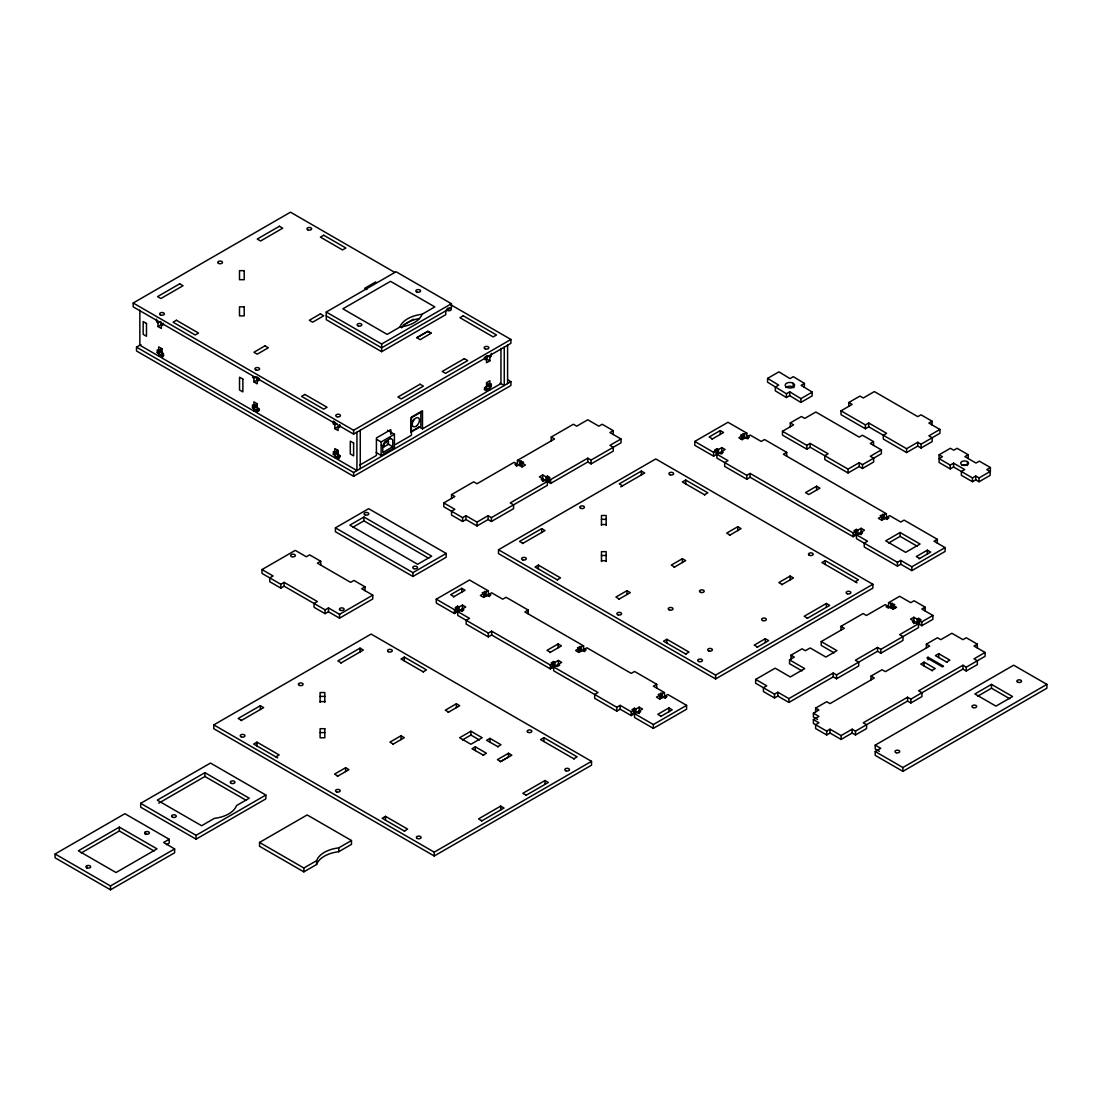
<?xml version="1.0" encoding="UTF-8"?>
<svg xmlns="http://www.w3.org/2000/svg" width="1102" height="1102" viewBox="0 0 1102 1102"><rect width="100%" height="100%" fill="white"/><g stroke="black" fill="none" stroke-linecap="round" stroke-linejoin="round"><path stroke-width="1.5" d="M767.626 378.385L767.529 382.174L786.442 393.758L786.36 397.547L775.285 390.811L775.367 387.036L778.687 385.108L767.626 378.385L778.921 371.856L789.996 378.592L793.316 376.664L804.446 383.427L804.295 387.188M789.679 395.618L789.762 391.844L800.947 398.635L800.865 402.423L789.679 395.618L786.36 397.547M793.123 387.091L793.22 383.303M804.446 383.427L801.126 385.356L812.243 392.105L812.16 395.893L800.865 402.423M449.85 304.207L510.915 339.457L510.915 343.301L353.618 434.105L133.19 306.852L133.19 303.009L290.487 212.19L394.736 272.387M156.58 319.07L156.58 321.88L158.013 322.707L160.231 321.44M161.347 322.073L161.347 328.465L158.013 326.55L163.551 323.354M507.939 379.956L510.915 381.664L510.915 385.507L353.618 476.312L136.51 350.973L136.51 347.13L140.96 344.568M157.228 352.695L160.548 350.78L161.994 351.607L158.674 353.535L157.228 352.695L157.228 349.885L158.674 350.712L161.994 348.797L161.994 354.169L158.674 356.084L139.844 345.215L139.844 310.185M375.768 281.905L364.693 288.297L366.911 289.578M445.787 310.805L445.787 314.649L381.65 351.676L326.261 319.704L326.261 312.031L396.045 271.739L451.434 303.711L451.434 307.554L381.65 347.833L326.261 315.861M252.496 377.256L253.928 378.082L256.146 376.815M257.248 377.449L257.248 383.84L253.928 381.926L259.466 378.73M252.496 407.699L255.816 405.784L257.248 406.61L253.928 408.525L252.496 407.699L252.496 404.889L253.928 405.715L257.248 403.8L257.248 409.173L253.928 411.087L161.994 358.012L161.994 355.45L163.427 356.277L163.427 353.466L161.994 352.64M399.916 327.06L387.188 334.402L342.874 308.822L390.507 281.327L434.808 306.907L422.08 314.263A28.459 16.434 0 0 0 399.916 327.06A28.459 16.434 0 0 0 422.08 314.263M403.291 325.118L413.525 319.194M333.355 454.382L336.675 452.467L338.107 453.294L334.788 455.209L333.355 454.382L333.355 451.572L334.788 452.399L334.788 448.569L338.107 450.484L338.107 455.856L334.788 457.771L257.248 413.002L257.248 410.454L259.466 409.173M326.261 312.031L381.65 344.003L451.434 303.711M416.818 337.763L427.893 331.371L431.213 333.162L420.137 339.678L416.818 337.639L427.893 331.247L431.213 333.286M334.788 421.956L333.355 421.129L333.355 423.939L335.559 422.658M333.355 423.939L334.788 424.766L337.005 423.499M339.554 424.711L339.554 427.521L338.107 426.694L338.107 430.524L334.788 428.609L340.325 425.413M133.19 303.009L353.618 430.276L510.915 339.457M486.547 356.084L485.1 356.924L485.1 359.734L486.547 358.908M487.649 355.698L489.867 356.979L491.299 356.153L491.299 353.343M489.867 356.979L489.867 360.822L486.547 362.737L486.547 356.345M334.788 452.399L338.107 450.484M356.938 432.191L356.938 470.568L338.107 459.686L338.107 457.137L340.325 455.856M376.98 439.56L381.127 441.957L394.42 434.284L394.42 447.715L381.127 455.388L376.14 452.509M500.942 348.411L500.942 383.592L489.867 389.984L486.547 388.069L486.547 382.697L489.867 380.769L489.867 384.612L491.299 383.785L491.299 386.595L489.867 387.422L486.547 385.507L487.979 384.681L491.299 386.595M390.549 438.431L384.997 441.64L382.793 445.47L382.793 452.509L392.753 446.751L392.753 439.712L390.067 438.155M486.547 386.526L485.1 387.367L485.1 390.177L486.547 389.337L486.547 391.899L422.493 428.871L419.173 426.956M384.006 446.82L388.441 444.258L388.441 441.062L384.006 443.624L384.006 446.82L381.388 445.304M410.605 431.901L419.531 426.763M359.72 465.113L376.416 455.484L376.416 437.962L390.824 429.642L390.824 434.422M395.577 444.423L411.418 435.276L411.418 417.107L422.493 410.715L422.493 428.871M136.51 347.13L353.618 472.482L510.915 381.664M365.01 590.672L365.01 586.829L361.69 588.757L372.765 595.149L372.765 598.978L339.54 618.167L328.465 611.775L325.131 613.69L314.056 607.298L314.056 603.455L317.39 601.54L284.151 582.352L280.831 584.28L262 573.398L262 569.569L295.226 550.38L306.301 556.772L309.634 554.857L320.71 561.249L320.71 565.092M335.407 527.858L368.633 508.683L446.172 553.438L446.172 557.281L412.933 576.47L335.407 531.701L335.407 527.858L412.933 572.627L446.172 553.438M363.922 517.017L349.857 525.144L417.644 564.279L431.708 556.166L363.922 517.017L363.922 520.86L428.761 558.301M352.668 527.362L363.922 520.86M320.71 561.249L317.39 563.163L350.615 582.352L353.935 580.437L365.01 586.829M262 569.569L273.076 575.96L269.756 577.875L269.756 581.718L280.831 588.11L284.151 586.195L325.131 609.861L328.465 607.932L339.54 614.337L372.765 595.149M451.531 498.448L451.531 494.605L473.695 481.822L477.014 483.737L514.124 462.317L516.342 463.584L516.342 466.146M551.234 440.883L551.234 437.053L573.384 424.256L576.704 426.185L587.779 419.779L598.854 426.185L602.188 424.256L613.263 430.662L613.263 434.491M548.465 478.296L550.669 479.577L587.779 458.156L591.099 460.071L621.018 442.811L621.018 438.968L609.929 445.36L613.263 447.288L613.263 451.117L591.099 463.914L587.779 461.986L550.669 483.42L548.465 482.139L548.465 478.296L549.898 477.469L547.46 476.064L546.027 476.89L542.694 474.976L539.374 476.89L547.35 481.491L547.35 485.335L491.409 517.623L488.09 515.708L477.014 522.1L465.939 515.708L462.62 517.623L443.789 506.755L443.789 502.925L454.864 496.52L451.531 494.605M522.1 466.917L522.1 463.074L525.42 465.003L522.1 466.917L517.444 464.231L517.444 460.388L554.554 438.968L551.234 437.053M516.342 463.584L514.896 464.424L517.334 465.829L518.767 465.003M517.444 460.388L523.533 462.248L522.1 463.074M613.263 430.662L609.929 432.576L621.018 438.968M443.789 502.925L454.864 509.317L451.531 511.232L451.531 515.075L462.62 521.466L465.939 519.552L477.014 525.943L488.09 519.552L491.409 521.466L513.573 508.683L513.573 504.84L510.24 502.925L547.35 481.491M542.694 478.805L541.261 479.645L543.699 481.051L545.132 480.224M548.465 482.139L549.898 481.298L547.46 479.893L546.027 480.734L546.027 476.89M498.49 549.76L655.773 458.942L872.88 584.294L872.88 588.124L715.597 678.942L498.49 553.59L498.49 549.76L715.597 675.099L872.88 584.294M522.486 543.575L545.008 530.572L541.688 528.657L519.538 541.44L522.858 543.355M620.702 486.864L644.698 473.006L641.378 471.091L619.228 483.888L622.547 485.803M716.906 454.244L727.981 460.636L724.661 462.565L724.661 466.394L746.812 479.191L750.131 477.262L853.155 536.743L855.359 535.462L855.359 531.619L853.155 532.9L750.131 473.433L746.812 475.348L716.906 458.088L716.906 454.244L725.102 449.506L721.782 447.591L718.449 449.506L717.016 448.679L714.578 450.084L716.024 450.925L716.024 454.754L713.586 456.159L694.756 445.291L694.756 441.447L727.981 422.273L746.812 433.141L746.812 436.971L742.156 439.657L738.836 437.742L742.156 435.827L742.156 439.657M711.92 439.216L723.546 432.494L720.226 430.579L709.151 436.971L712.471 438.899M786.442 393.758L789.762 391.844M213.802 724.882L371.098 634.077L591.526 761.344L591.526 765.174L434.229 855.992L213.802 728.725L213.802 724.882L434.229 852.149L591.526 761.344M457.771 611.61L469.507 618.374L466.174 620.288L466.174 624.131L488.338 636.915L491.657 635L550.366 668.9L552.57 667.619L552.57 663.776L550.366 665.057L491.657 631.17L488.338 633.085L457.771 615.439L457.771 611.61L465.747 606.995L462.427 605.081L459.107 606.995L457.661 606.169L455.222 607.574L456.669 608.4L456.669 612.244L454.451 613.525L436.268 603.028L436.268 599.185L469.507 580.01L488.338 590.879L488.338 594.708L483.682 597.394L480.362 595.479L483.682 593.565L483.682 597.394M453.445 596.953L465.072 590.231L461.752 588.316L450.663 594.708L453.996 596.637M241.131 720.625L263.654 707.622L260.334 705.707L238.17 718.49L241.503 720.405M340.821 663.06L363.343 650.056L360.023 648.141L337.859 660.938L341.193 662.853M800.947 398.635L812.243 392.105M746.812 433.141L740.723 435.001L742.156 435.827M694.756 441.447L713.586 452.33L716.024 450.925M740.723 438.83L743.161 437.425L744.594 438.252L744.594 434.422M747.914 438.899L747.914 436.337L750.131 435.056L761.207 441.447L764.54 439.533L786.69 452.33L786.69 456.159M488.338 590.879L482.235 592.724L483.682 593.565M436.268 599.185L454.451 609.682L456.669 608.4M459.107 606.995L459.107 610.839L457.661 609.998L455.222 611.417L456.669 612.244M557.199 579.817L560.519 577.889L538.368 565.106L535.035 567.02L557.571 580.024M704.522 494.757L707.842 492.842L685.692 480.045L682.358 481.96L704.881 494.963M489.44 596.637L489.44 594.074L491.657 592.793L502.732 599.185L506.052 597.27L528.202 610.067L528.202 613.897M790.286 426.763L790.286 422.92L801.416 416.501L804.736 418.416L815.811 412.024L859.229 437.095L862.453 435.235L873.528 441.627L873.528 445.47M873.528 441.627L870.318 443.486L881.393 449.878L881.393 453.721L862.508 464.617L859.174 462.702L848.044 469.135L810.163 447.26L806.843 449.175L782.475 435.111L782.475 431.268L793.605 424.849L790.286 422.92M140.684 803.344L210.468 763.052L265.858 795.038L265.858 798.867L196.073 839.159L140.684 807.187L140.684 803.344L196.073 835.33L265.858 795.038M169.198 839.283L163.647 842.479L174.626 848.939L174.626 852.769L110.489 889.81L55.1 857.824L55.1 853.995L124.884 813.703L169.198 839.283L169.198 843.113L166.416 844.711M275.831 756.867L279.164 754.939L257 742.156L253.68 744.07L277.676 757.928M423.154 671.807L426.474 669.892L404.324 657.095L401.004 659.01L423.526 672.013M204.931 772.654L157.297 800.148L201.611 825.729L214.353 818.373A28.459 16.434 0 0 0 236.503 805.59L249.245 798.234L204.931 772.654L204.931 776.483L158.798 803.124M848.829 406.335L848.829 402.492L859.959 396.059L863.279 397.987L874.354 391.582L917.773 416.652L920.996 414.807L932.072 421.198L932.072 425.028M119.347 827.134L78.366 850.799L116.027 872.536L157.007 848.871L119.347 827.134L119.347 830.963L81.286 852.934M932.072 421.198L928.862 423.058L939.937 429.449L939.937 433.279L921.052 444.189L917.718 442.274L906.588 448.693L868.707 426.818L865.387 428.747L841.019 414.669L841.019 410.839L852.149 404.406L848.829 402.492M786.69 452.33L783.37 454.244L886.38 513.725L886.38 517.554L881.724 520.24L878.404 518.326L881.724 516.411L881.724 520.24M782.475 431.268L806.843 445.346L810.163 443.417L828.112 453.776L824.792 455.705L824.792 459.534L848.044 472.965L859.174 466.545L862.508 468.46L873.638 462.027L873.638 458.198L870.318 456.269L881.393 449.878M528.202 610.067L524.883 611.982L583.592 645.868L583.592 649.712L578.936 652.398L575.616 650.483L578.936 648.555L578.936 652.398M841.019 410.839L865.387 424.904L868.707 422.989L886.655 433.348L883.336 435.262L883.336 439.106L906.588 452.536L917.718 446.103L921.052 448.018L932.182 441.599L932.182 437.756L928.862 435.841L939.937 429.449M55.1 853.995L110.489 885.967L174.626 848.939M618.677 599.323L630.303 592.601L626.983 590.686L615.908 597.077L619.228 598.992M674.052 567.337L685.692 560.629L682.358 558.714L671.283 565.106L674.603 567.02M729.441 535.365L741.067 528.657L737.748 526.728L726.673 533.12L729.992 535.049M816.596 486.216L805.521 492.622L808.84 494.536L819.916 488.145L816.596 486.216L816.596 490.059M549.802 652.591L561.441 645.868L558.122 643.954L547.033 650.345L550.366 652.274M337.308 776.373L348.948 769.651L345.615 767.736L334.54 774.127L337.859 776.042M392.698 744.387L404.324 737.679L401.004 735.764L389.929 742.156L393.249 744.07M448.073 712.415L459.713 705.707L456.393 703.779L445.304 710.184L448.638 712.099M553.686 666.972L597.987 692.552L594.667 694.48L594.667 698.31L616.817 711.107L620.15 709.192L631.226 715.584L633.443 714.303L633.443 710.459L631.226 711.74L620.15 705.349L616.817 707.264L553.686 670.815L553.686 666.972L561.662 662.371L558.342 660.456L555.009 662.371L553.576 661.544L551.138 662.949L552.57 663.776M583.592 645.868L577.503 647.728L578.936 648.555M555.009 662.371L555.009 666.214L553.576 665.374L551.138 666.779L552.57 667.619M577.503 651.571L579.941 650.152L581.374 650.993L581.374 647.149M584.694 651.626L584.694 649.064L586.911 647.797L631.226 673.377L634.545 671.449L656.696 684.246L656.696 688.075M259.535 842.438L307.169 814.943L351.483 840.523L351.483 844.366L338.741 851.708A28.459 16.434 0 0 0 316.591 864.505L303.849 871.861L259.535 846.281L259.535 842.438L303.849 868.018L316.591 860.662A28.459 16.434 0 0 1 338.741 847.879L351.483 840.523M939.111 454.809L942.43 456.724L939.111 458.652L950.241 465.072L953.574 463.157L964.705 469.576L961.371 471.504L961.371 475.334L972.46 481.726L975.725 479.852L979.044 481.767L990.119 475.375L990.119 471.532L979.044 477.924L975.725 476.009L972.46 477.896L953.574 466.986L950.241 468.915L939.111 462.482L939.111 454.809L950.406 448.28L953.74 450.208L957.059 448.28L968.19 454.713L968.19 458.556M470.898 731.218L459.603 737.734L470.898 744.263L482.194 737.734L470.898 731.218L470.898 735.048L462.427 739.952M968.19 454.713L964.87 456.627L976 463.06L979.32 461.146L990.395 467.537L990.395 471.367M483.089 755.132L486.409 753.217L475.334 746.825L472 748.74L483.64 755.325M497.705 746.688L501.024 744.773L489.949 738.381L486.629 740.296L498.256 746.88M856.474 534.828L867.549 541.22L864.23 543.134L864.23 546.978L897.455 566.153L900.775 564.238L911.85 570.629L945.089 551.455L945.089 547.611L911.85 566.8L900.775 560.408L897.455 562.323L856.474 538.658L856.474 534.828L864.45 530.214L861.13 528.299L857.797 530.214L856.364 529.387L853.926 530.792L855.359 531.619M886.38 513.725L880.291 515.571L881.724 516.411M685.692 653.996L689.012 652.081L666.862 639.284L663.528 641.199L686.05 654.202M887.482 519.469L887.482 516.921L889.7 515.64L900.775 522.031L904.108 520.116L937.334 539.305L937.334 543.134M781.662 584.763L793.468 577.958L790.134 576.043L778.838 582.559L782.172 584.473M855.166 581.732L858.486 579.817L825.26 560.629L821.927 562.543L857.039 582.82M404.324 831.046L407.644 829.131L385.493 816.334L382.174 818.249L404.696 831.252M990.395 467.537L986.8 469.617L990.119 471.532M508.504 753.245L497.429 759.65L500.749 761.565L511.824 755.173L508.504 753.245L508.504 756.964L500.198 761.757M573.798 758.782L577.131 756.867L543.892 737.679L540.572 739.594L574.238 759.03M900.114 532.514L885.719 540.834L905.651 552.35L920.06 544.03L900.114 532.514L900.114 536.357L917.208 546.22M888.598 543.01L900.114 536.357M656.696 684.246L653.376 686.16L664.451 692.552L664.451 696.395L659.795 699.081L656.475 697.167L659.795 695.238L659.795 699.081M665.567 698.31L665.567 695.761L667.771 694.48L686.601 705.349L686.601 709.192L653.376 728.367L634.545 717.498L634.545 713.669L642.521 709.054L639.201 707.14L635.868 709.054L634.435 708.228L631.997 709.633L633.443 710.459M664.451 692.552L658.362 694.412L659.795 695.238M937.334 539.305L934.014 541.22L945.089 547.611M757.005 647.356L768.631 640.634L765.311 638.719L754.236 645.111L757.556 647.039M807.16 618.401L829.682 605.397L826.362 603.469L804.212 616.266L807.532 618.181M919.054 558.81L930.694 552.088L927.361 550.173L916.285 556.565L919.605 558.48M660.58 716.534L672.206 709.826L668.886 707.911L657.811 714.303L661.131 716.217M481.491 821.031L504.013 808.028L500.694 806.099L478.543 818.896L481.863 820.811M525.806 795.451L548.328 782.448L545.008 780.519L522.844 793.316L526.177 795.231M634.545 713.669L653.376 724.537L686.601 705.349M790.988 659.037L790.988 655.194L802.063 648.803L805.383 650.717L810.149 647.962L825.88 657.054L836.955 650.648L821.224 641.571L821.224 645.414L834.09 652.839M840.964 630.179L840.964 626.335L863.114 613.552L866.434 615.467L885.264 604.599L887.482 605.88L886.036 606.706L888.474 608.111L889.92 607.285M755.669 679.424L766.744 685.816L763.424 687.731L763.424 691.574L774.499 697.965L777.819 696.051L788.894 702.442L833.208 676.862L836.528 678.777L858.678 665.994L858.678 662.15L855.359 660.236L877.509 647.453L880.829 649.367L918.489 627.617L918.489 623.787L899.659 634.656L902.993 636.57L902.993 640.414L880.829 653.197L877.509 651.282L836.528 674.947L833.208 673.033L788.894 698.613L777.819 692.208L774.499 694.136L755.669 683.254L755.669 679.424L775.147 668.184L790.313 676.945L804.722 668.625L789.542 659.864L789.542 663.707L801.953 670.87M789.542 659.864L794.308 657.109L790.988 655.194M821.224 641.571L844.284 628.264L840.964 626.335M893.24 609.199L893.24 605.37L896.56 607.285L893.24 609.199L888.584 606.513L888.584 602.684L899.659 596.278L910.748 602.684L914.068 600.755L925.143 607.161L925.143 610.99M888.584 602.684L894.686 604.53L893.24 605.37M894.686 608.373L892.248 606.968L890.802 607.794L890.802 603.965M925.143 607.161L921.823 609.075L932.898 615.467L932.898 619.31L921.823 625.702L919.605 624.421L919.605 620.591L921.038 619.751L918.6 618.346L917.167 619.186L913.847 617.258L910.514 619.186L918.489 623.787M913.847 621.101L912.401 621.927L914.839 623.333L916.285 622.506M919.605 620.591L921.823 621.872L932.898 615.467M815.618 711.933L815.618 708.09L826.693 701.698L830.013 703.613L874.313 678.033L870.993 676.118L870.993 679.948M870.993 676.118L882.068 669.727L885.402 671.641L929.702 646.061L926.383 644.147L926.383 647.976M926.383 644.147L937.458 637.741L940.777 639.67L951.852 633.264L962.941 639.67L966.261 637.741L977.336 644.147L977.336 647.976M817.546 719.441L813.4 717.044L813.4 713.214L818.938 710.005L815.618 708.09M977.336 644.147L974.016 646.061L985.092 652.453L985.092 656.296L966.261 667.165L962.941 665.25L918.627 690.83L921.947 692.745L921.947 696.574L910.872 702.98L907.552 701.051L855.483 731.108L852.163 729.193L841.088 735.585L830.013 729.193L826.693 731.108L813.4 723.435L813.4 719.606L818.938 716.41L813.4 713.214M928.049 657.247L926.934 657.894L942.444 666.848L943.546 666.2L928.049 657.247L928.049 659.809M931.92 670.484L935.24 668.57L924.11 662.137L920.79 664.065L932.457 670.801M946.535 662.04L949.869 660.126L938.725 653.706L935.405 655.621L947.086 662.357M813.4 719.606L818.938 722.802L815.618 724.717L815.618 728.56L826.693 734.951L830.013 733.037L841.088 739.428L852.163 733.037L855.483 734.951L866.571 728.56L866.571 724.717L863.238 722.802L907.552 697.222L910.872 699.136L962.941 669.079L966.261 670.994L977.336 664.602L977.336 660.773L974.016 658.844L985.092 652.453M875.208 745.131L1013.675 665.195L1046.9 684.383L1046.9 688.213L902.896 771.359L875.208 755.366L875.208 751.523L880.746 748.327L875.208 745.131L875.208 748.974L879.368 751.371M991.511 684.383L974.898 693.971L995.946 706.12L1012.559 696.533L991.511 684.383L991.511 688.213L1009.749 698.751M977.667 696.216L991.511 688.213M875.208 751.523L902.896 767.515L1046.9 684.383M601.472 519.331L606.169 519.331M601.472 524.538L606.169 524.538M601.472 555.504L606.169 555.504M601.472 560.711L606.169 560.711M320.103 696.381L324.815 696.381M320.103 701.588L324.815 701.588M320.103 732.554L324.815 732.554M747.914 436.337L749.36 437.163L746.922 438.582L745.489 437.742M887.482 516.921L888.928 517.747L886.49 519.152L885.044 518.326M721.782 451.434L723.215 452.261L720.556 453.79L719.124 452.963M861.13 532.142L862.563 532.969L860.125 534.374L858.692 533.547M853.926 534.635L855.359 535.462M484.329 357.627L489.867 360.822M500.115 383.11L504.261 385.507L504.261 347.13M486.547 382.697L489.867 384.612M484.329 388.069L486.547 389.337M387.518 430.29L394.42 434.284M387.367 443.638L392.753 446.751M257.248 377.187L258.695 378.027L258.695 380.837L257.248 380.011M161.347 324.635L162.779 325.462M161.994 348.797L158.674 346.882L158.674 350.712M257.248 403.8L253.928 401.872L253.928 405.715M257.248 407.63L258.695 408.47L258.695 411.28L257.248 410.454M338.107 454.313L339.554 455.154L339.554 457.964L338.107 457.137M489.44 594.074L490.872 594.901L488.448 596.306L487.001 595.479M584.694 649.064L586.14 649.904L583.702 651.31L582.269 650.483M665.567 695.761L666.999 696.588L664.561 697.993L663.128 697.167M462.427 608.924L463.859 609.75L461.435 611.155L459.989 610.329M639.201 710.983L640.634 711.809L638.196 713.214L636.763 712.388M555.904 665.704L557.337 666.531L559.775 665.126L558.342 664.286L558.342 660.456M631.997 713.476L633.443 714.303M470.898 735.048L479.37 739.952M204.931 776.483L246.283 800.369M119.347 830.963L154.115 851.033M979.044 477.924L979.044 481.767M975.725 476.009L975.725 479.852M972.46 477.896L972.46 481.726M967.363 461.586L967.363 465.43A3.912 2.259 0 0 0 961.826 465.43M966.261 667.165L966.261 670.994M962.941 665.25L962.941 669.079M953.574 463.157L953.574 466.986M950.241 465.072L950.241 468.915M938.725 653.706L938.725 657.536M927.361 550.173L927.361 554.003M924.11 662.137L924.11 665.98M921.823 621.872L921.823 625.702M921.052 444.189L921.052 448.018M918.6 618.346L918.6 622.189L917.167 623.016L917.167 619.186M917.718 442.274L917.718 446.103M913.847 617.258L913.847 623.663M911.85 566.8L911.85 570.629M910.872 699.136L910.872 702.98M907.552 697.222L907.552 701.051M906.588 448.693L906.588 452.536M902.896 767.515L902.896 771.359M900.775 560.408L900.775 564.238M897.455 562.323L897.455 566.153M892.248 603.125L892.248 606.968M884.162 514.992L884.162 518.835L882.73 518.009L882.73 514.166M880.829 649.367L880.829 653.197M877.509 647.453L877.509 651.282M868.707 422.989L868.707 426.818M865.387 424.904L865.387 428.747M862.508 464.617L862.508 468.46M861.13 528.299L861.13 534.69M859.174 462.702L859.174 466.545M857.797 530.214L857.797 534.057L856.364 533.23L856.364 529.387M855.483 731.108L855.483 734.951M853.155 532.9L853.155 536.743M852.163 729.193L852.163 733.037M848.044 469.135L848.044 472.965M841.088 735.585L841.088 739.428M836.528 674.947L836.528 678.777M833.208 673.033L833.208 676.862M830.013 729.193L830.013 733.037M826.693 731.108L826.693 734.951M826.362 603.469L826.362 607.312M825.26 560.629L825.26 564.458M810.163 443.417L810.163 447.26M806.843 445.346L806.843 449.175M790.134 576.043L790.134 579.872M788.894 698.613L788.894 702.442M777.819 692.208L777.819 696.051M774.499 694.136L774.499 697.965M765.311 638.719L765.311 642.562M750.131 473.433L750.131 477.262M746.812 475.348L746.812 479.191M743.161 433.582L743.161 437.425M737.748 526.728L737.748 530.572M721.782 447.591L721.782 453.983M720.226 430.579L720.226 434.422M718.449 449.506L718.449 453.349L717.016 452.523L717.016 448.679M715.597 675.099L715.597 678.942M713.586 452.33L713.586 456.159M685.692 480.045L685.692 483.888M682.358 558.714L682.358 562.543M668.886 707.911L668.886 711.74M666.862 639.284L666.862 643.127M662.233 693.833L662.233 697.676L660.801 696.85L660.801 693.006M653.376 724.537L653.376 728.367M641.378 471.091L641.378 474.934M639.201 707.14L639.201 713.531M635.868 709.054L635.868 712.898L634.435 712.057L634.435 708.228M631.226 711.74L631.226 715.584M626.983 590.686L626.983 594.515M620.15 705.349L620.15 709.192M616.817 707.264L616.817 711.107M606.169 525.351L606.169 515.488L601.472 515.488L601.472 525.351M606.169 561.538L606.169 551.661L601.472 551.661L601.472 561.538M591.099 460.071L591.099 463.914M587.779 458.156L587.779 461.986M579.941 646.323L579.941 650.152M558.122 643.954L558.122 647.797M553.576 661.544L553.576 665.374M550.669 479.577L550.669 483.42M550.366 665.057L550.366 668.9M547.46 476.064L547.46 479.893M545.008 780.519L545.008 784.362M543.892 737.679L543.892 741.508M542.694 474.976L542.694 481.367M541.688 528.657L541.688 532.486M538.368 565.106L538.368 568.935M521.094 460.843L521.094 464.672L519.662 465.512L519.662 461.669M507.595 345.215L507.595 383.592M500.694 806.099L500.694 809.942M491.657 631.17L491.657 635M491.409 517.623L491.409 521.466M489.867 387.422L489.867 389.984M489.949 738.381L489.949 742.087M488.338 633.085L488.338 636.915M488.09 515.708L488.09 519.552M486.12 592.16L486.12 595.989L484.673 595.163L484.673 591.319M477.014 522.1L477.014 525.943M475.334 746.825L475.334 750.531M465.939 515.708L465.939 519.552M462.62 517.623L462.62 521.466M462.427 605.081L462.427 611.472M461.752 588.316L461.752 592.16M457.661 606.169L457.661 609.998M456.393 703.779L456.393 707.622M454.451 609.682L454.451 613.525M434.229 852.149L434.229 855.992M412.933 572.627L412.933 576.47M404.324 657.095L404.324 660.938M401.004 735.764L401.004 739.594M385.493 816.334L385.493 820.177M381.65 344.003L381.65 351.676M381.127 441.957L381.127 455.388M360.271 430.276L360.271 468.639M360.023 648.141L360.023 651.985M353.618 430.276L353.618 434.105M353.618 472.482L353.618 476.312M345.615 767.736L345.615 771.565M339.54 614.337L339.54 618.167M338.741 847.879L338.741 851.708M336.675 449.644L336.675 452.467M334.788 424.766L334.788 428.609M334.788 455.209L334.788 457.771M328.465 607.932L328.465 611.775M325.131 609.861L325.131 613.69M324.815 702.401L324.815 692.538L320.103 692.538L320.103 702.401M316.591 860.662L316.591 864.505M303.849 868.018L303.849 871.861M284.151 582.352L284.151 586.195M280.831 584.28L280.831 588.11M260.334 705.707L260.334 709.536M257 742.156L257 745.985M253.928 378.082L253.928 381.926M253.928 408.525L253.928 411.087M196.073 835.33L196.073 839.159M158.674 353.535L158.674 356.084M158.013 322.707L158.013 326.55M145.381 831.927L145.381 834.489M110.489 885.967L110.489 889.81M86.672 865.828L86.672 868.376M785.74 387.56A4.697 2.783 1.3 0 1 793.881 387.684M401.555 327.845A28.459 16.434 0 0 1 419.394 318.492M447.701 308.229A2.356 1.35 0 0 1 451.145 309.056A2.356 1.35 0 0 1 448.886 310.764A2.356 1.35 0 0 1 446.613 309.056M162.6 357.392A2.356 1.35 0 0 1 159.721 355.739A2.356 1.35 0 0 1 163.647 355.133M484.274 389.626A2.356 1.35 0 0 1 486.946 388.648A2.356 1.35 0 0 1 488.889 390.108A2.356 1.35 0 0 1 486.547 391.334M338.727 459.079A2.356 1.35 0 0 1 335.848 457.426A2.356 1.35 0 0 1 339.774 456.807M257.248 412.437A2.356 1.35 0 0 1 255.223 410.412A2.356 1.35 0 0 1 259.287 410.412M413.594 419.352A1.57 0.909 -60 0 1 411.569 421.501M179.709 283.82L157.558 296.617L160.878 298.532L183.042 285.735L179.709 283.82M279.412 226.268L257.248 239.051L260.582 240.98L282.732 228.183L279.412 226.268M176.389 320.269L173.069 322.197L195.219 334.98L198.539 333.066L176.389 320.269M323.712 235.222L320.393 237.137L342.543 249.934L345.863 248.005L323.712 235.222M265.003 345.849L253.928 352.254L257.248 354.169L268.323 347.777L265.003 345.849M320.393 313.877L309.318 320.269L312.637 322.197L323.712 315.792L320.393 313.877M304.882 394.461L301.562 396.376L323.712 409.173L327.032 407.244L304.882 394.461M463.281 315.792L459.961 317.72L493.186 336.909L496.506 334.98L463.281 315.792M420.082 384.226L397.932 397.023L401.252 398.938L423.402 386.141L420.082 384.226M464.383 358.646L442.233 371.443L445.552 373.358L467.716 360.561L464.383 358.646M420.84 412.313L410.867 418.071L410.867 432.136L420.84 426.378L420.84 412.313M244.203 270.665L239.492 270.665L239.492 279.701L244.203 279.701L244.203 270.665M244.203 306.838L239.492 306.838L239.492 315.888L244.203 315.888L244.203 306.838M324.815 728.711L320.103 728.711L320.103 737.761L324.815 737.761L324.815 728.711M146.483 323.478L143.164 321.55L143.164 334.347L146.483 336.262L146.483 323.478M242.853 379.116L239.533 377.187L239.533 389.984L242.853 391.899L242.853 379.116M353.618 443.059L350.298 441.144L350.298 453.928L353.618 455.856L353.618 443.059M786.566 387.146A4.697 2.783 1.3 0 0 794.432 386.017A4.697 2.783 1.3 0 0 788.674 382.518A4.697 2.783 1.3 0 0 786.566 387.146M962.638 465.14A3.912 2.259 0 0 0 968.506 463.184A3.912 2.259 0 0 0 962.638 461.228A3.912 2.259 0 0 0 962.638 465.14M1018.028 682.358A2.356 1.35 0 0 0 1021.554 681.188A2.356 1.35 0 0 0 1018.028 680.003A2.356 1.35 0 0 0 1018.028 682.358M973.176 707.622A2.356 1.35 0 0 0 976.703 706.437A2.356 1.35 0 0 0 973.176 705.266A2.356 1.35 0 0 0 973.176 707.622M896.188 752.707A2.356 1.35 0 0 0 899.714 751.523A2.356 1.35 0 0 0 896.188 750.352A2.356 1.35 0 0 0 896.188 752.707M413.98 568.687A2.356 1.35 0 0 0 417.506 567.516A2.356 1.35 0 0 0 413.98 566.332A2.356 1.35 0 0 0 413.98 568.687M365.244 514.965A2.356 1.35 0 0 0 368.771 513.794A2.356 1.35 0 0 0 365.244 512.623A2.356 1.35 0 0 0 365.244 514.965M291.837 556.675A2.356 1.35 0 0 0 295.364 555.491A2.356 1.35 0 0 0 291.837 554.32A2.356 1.35 0 0 0 291.837 556.675M340.573 610.384A2.356 1.35 0 0 0 344.099 609.213A2.356 1.35 0 0 0 340.573 608.042A2.356 1.35 0 0 0 340.573 610.384M145.863 834.062A2.356 1.35 0 0 0 149.39 832.892A2.356 1.35 0 0 0 145.863 831.707A2.356 1.35 0 0 0 145.863 834.062M87.154 867.949A2.356 1.35 0 0 0 90.681 866.778A2.356 1.35 0 0 0 87.154 865.607A2.356 1.35 0 0 0 87.154 867.949M231.448 783.412A2.356 1.35 0 0 0 234.974 782.241A2.356 1.35 0 0 0 231.448 781.07A2.356 1.35 0 0 0 231.448 783.412M172.738 817.312A2.356 1.35 0 0 0 176.265 816.141A2.356 1.35 0 0 0 172.738 814.957A2.356 1.35 0 0 0 172.738 817.312M299.579 685.458A2.356 1.35 0 0 0 303.105 684.273A2.356 1.35 0 0 0 299.579 683.102A2.356 1.35 0 0 0 299.579 685.458M388.262 651.668A2.356 1.35 0 0 0 392.202 651.048A2.356 1.35 0 0 0 389.323 649.395A2.356 1.35 0 0 0 388.262 651.668M527.83 732.238A2.356 1.35 0 0 0 531.77 731.632A2.356 1.35 0 0 0 528.891 729.965A2.356 1.35 0 0 0 527.83 732.238M565.987 770.821A2.356 1.35 0 0 0 569.5 769.651A2.356 1.35 0 0 0 565.987 768.48A2.356 1.35 0 0 0 565.987 770.821M417.066 838.402A2.356 1.35 0 0 0 420.992 837.796A2.356 1.35 0 0 0 418.113 836.129A2.356 1.35 0 0 0 417.066 838.402M336.689 791.925A2.356 1.35 0 0 0 340.215 790.754A2.356 1.35 0 0 0 336.689 789.583A2.356 1.35 0 0 0 336.689 791.925M241.434 736.935A2.356 1.35 0 0 0 244.961 735.764A2.356 1.35 0 0 0 241.434 734.579A2.356 1.35 0 0 0 241.434 736.935M762.791 620.591A2.369 1.364 0 0 0 766.345 619.407A2.369 1.364 0 0 0 762.791 618.222A2.369 1.364 0 0 0 762.791 620.591M700.652 592.394A2.369 1.364 0 0 0 704.206 591.209A2.369 1.364 0 0 0 700.652 590.025A2.369 1.364 0 0 0 700.652 592.394M669.451 610.012A2.369 1.364 0 0 0 673.005 608.841A2.369 1.364 0 0 0 669.465 607.643A2.369 1.364 0 0 0 669.451 610.012M708.848 650.965A2.369 1.364 0 0 0 712.402 649.781A2.369 1.364 0 0 0 708.848 648.61A2.369 1.364 0 0 0 708.848 650.965M522.789 559.885A2.356 1.35 0 0 0 526.315 558.714A2.356 1.35 0 0 0 522.789 557.529A2.356 1.35 0 0 0 522.789 559.885M580.947 508.408A2.356 1.35 0 0 0 584.473 507.223A2.356 1.35 0 0 0 580.947 506.052A2.356 1.35 0 0 0 580.947 508.408M670.112 474.824A2.356 1.35 0 0 0 673.639 473.653A2.356 1.35 0 0 0 670.112 472.482A2.356 1.35 0 0 0 670.112 474.824M809.199 555.188A2.356 1.35 0 0 0 813.124 554.582A2.356 1.35 0 0 0 810.245 552.915A2.356 1.35 0 0 0 809.199 555.188M847.342 593.771A2.356 1.35 0 0 0 850.868 592.601A2.356 1.35 0 0 0 847.342 591.43A2.356 1.35 0 0 0 847.342 593.771M698.916 661.572A2.356 1.35 0 0 0 702.442 660.387A2.356 1.35 0 0 0 698.916 659.216A2.356 1.35 0 0 0 698.916 661.572M618.057 614.875A2.356 1.35 0 0 0 621.569 613.704A2.356 1.35 0 0 0 618.057 612.533A2.356 1.35 0 0 0 618.057 614.875M417.024 292.099A2.356 1.35 0 0 0 420.551 290.928A2.356 1.35 0 0 0 417.024 289.743A2.356 1.35 0 0 0 417.024 292.099M358.315 325.985A2.356 1.35 0 0 0 361.842 324.815A2.356 1.35 0 0 0 358.315 323.644A2.356 1.35 0 0 0 358.315 325.985M218.485 263.364A2.356 1.35 0 0 0 222.411 262.744A2.356 1.35 0 0 0 219.532 261.091A2.356 1.35 0 0 0 218.485 263.364M307.651 229.781A2.356 1.35 0 0 0 311.577 229.175A2.356 1.35 0 0 0 308.712 227.508A2.356 1.35 0 0 0 307.651 229.781M485.362 348.948A2.356 1.35 0 0 0 488.889 347.777A2.356 1.35 0 0 0 485.362 346.593A2.356 1.35 0 0 0 485.362 348.948M336.936 416.735A2.356 1.35 0 0 0 340.463 415.564A2.356 1.35 0 0 0 336.936 414.393A2.356 1.35 0 0 0 336.936 416.735M256.077 370.052A2.356 1.35 0 0 0 259.604 368.881A2.356 1.35 0 0 0 256.077 367.71A2.356 1.35 0 0 0 256.077 370.052M160.327 314.841A2.356 1.35 0 0 0 164.267 314.235A2.356 1.35 0 0 0 161.388 312.569A2.356 1.35 0 0 0 160.327 314.841M416.79 425.703A5.097 2.934 -60 0 0 418.402 417.823A5.097 2.934 -60 0 0 412.382 423.154A5.097 2.934 -60 0 0 416.79 425.703"/></g></svg>
